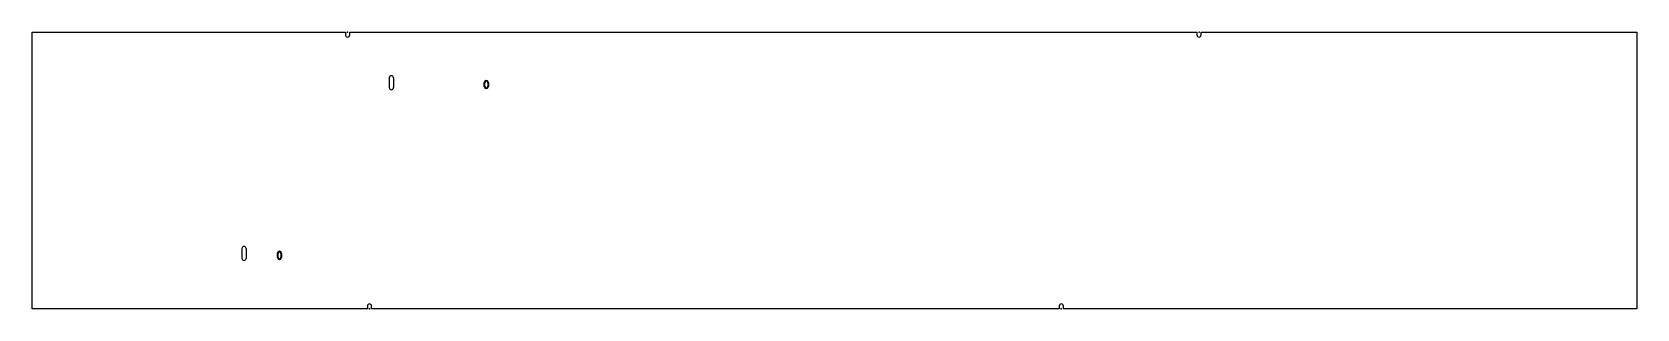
# Model space of a CAD drawing. Extents: x 4923 to 6841, y -2332 to -2001.
import ezdxf

# ---------------------------------------------------------------- set-up
doc = ezdxf.new("R2010")
doc.units = 0
doc.header["$MEASUREMENT"] = 0
doc.layers.get('0').update_dxf_attribs({"linetype": 'CONTINUOUS'})
doc.layers.add('2细线层', color=4, linetype='CONTINUOUS', lineweight=35)
doc.layers.add('GR1-1', color=3, linetype='CONTINUOUS')

msp = doc.modelspace()

# ---------------------------------------------------------------- linework, layer by layer
for p, q in [((5350.1, -2055.2), (5350.1, -2067)), ((5355.1, -2055.2), (5355.1, -2067)), ((5174.1, -2259.4), (5174.1, -2271.2)), ((5179.1, -2259.4), (5179.1, -2271.2))]:
    msp.add_line(p, q)
for points in [[(5324, -2331.7), (4923.3, -2331.7), (4923.3, -2000.5), (5297.8, -2000.5)], [(5302.8, -2000.5), (6315.3, -2000.5)], [(6320.3, -2000.5), (6841, -2000.5), (6841, -2331.7), (6155.7, -2331.7)], [(6150.7, -2331.7), (5329, -2331.7)]]:
    msp.add_lwpolyline(points)
for centre, start, end in [((5352.6, -2055.2), 0, 180), ((5352.6, -2067), 180, 0), ((5176.6, -2259.4), 0, 180), ((5176.6, -2271.2), 180, 0)]:
    msp.add_arc(centre, 2.5, start, end)
at = {"layer": '2细线层'}
for p, q in [((5464, -2065.7), (5464, -2060.9)), ((5468.2, -2060.9), (5468.2, -2065.7)), ((5216.9, -2269.9), (5216.9, -2265.1)), ((5221.1, -2265.1), (5221.1, -2269.9))]:
    msp.add_line(p, q, dxfattribs=at)
for centre, start, end in [((5466.1, -2060.9), 0, 180), ((5466.1, -2065.7), 180, 0), ((5219, -2265.1), 0, 180), ((5219, -2269.9), 180, 0)]:
    msp.add_arc(centre, 2.1, start, end, dxfattribs=at)
at = {"layer": 'GR1-1', "color": 3, "linetype": 'Continuous'}
for p, q in [((5297.8, -2000.5), (5297.8, -2004)), ((5302.8, -2004), (5302.8, -2000.5)), ((6315.3, -2000.5), (6315.3, -2004)), ((6320.3, -2004), (6320.3, -2000.5)), ((5324, -2328.2), (5324, -2331.7)), ((5329, -2331.7), (5329, -2328.2)), ((6150.7, -2328.2), (6150.7, -2331.7)), ((6155.7, -2331.7), (6155.7, -2328.2))]:
    msp.add_line(p, q, dxfattribs=at)
for centre, start, end in [((5300.3, -2004), 180, 0), ((6317.8, -2004), 180, 0), ((5326.5, -2328.2), 0, 180), ((6153.2, -2328.2), 0, 180)]:
    msp.add_arc(centre, 2.5, start, end, dxfattribs=at)
for p in [(5300.3, -2000.5), (6317.8, -2000.5), (5326.5, -2331.7), (6153.2, -2331.7)]:
    msp.add_point(p, dxfattribs=at)

doc.saveas('drawing.dxf')
